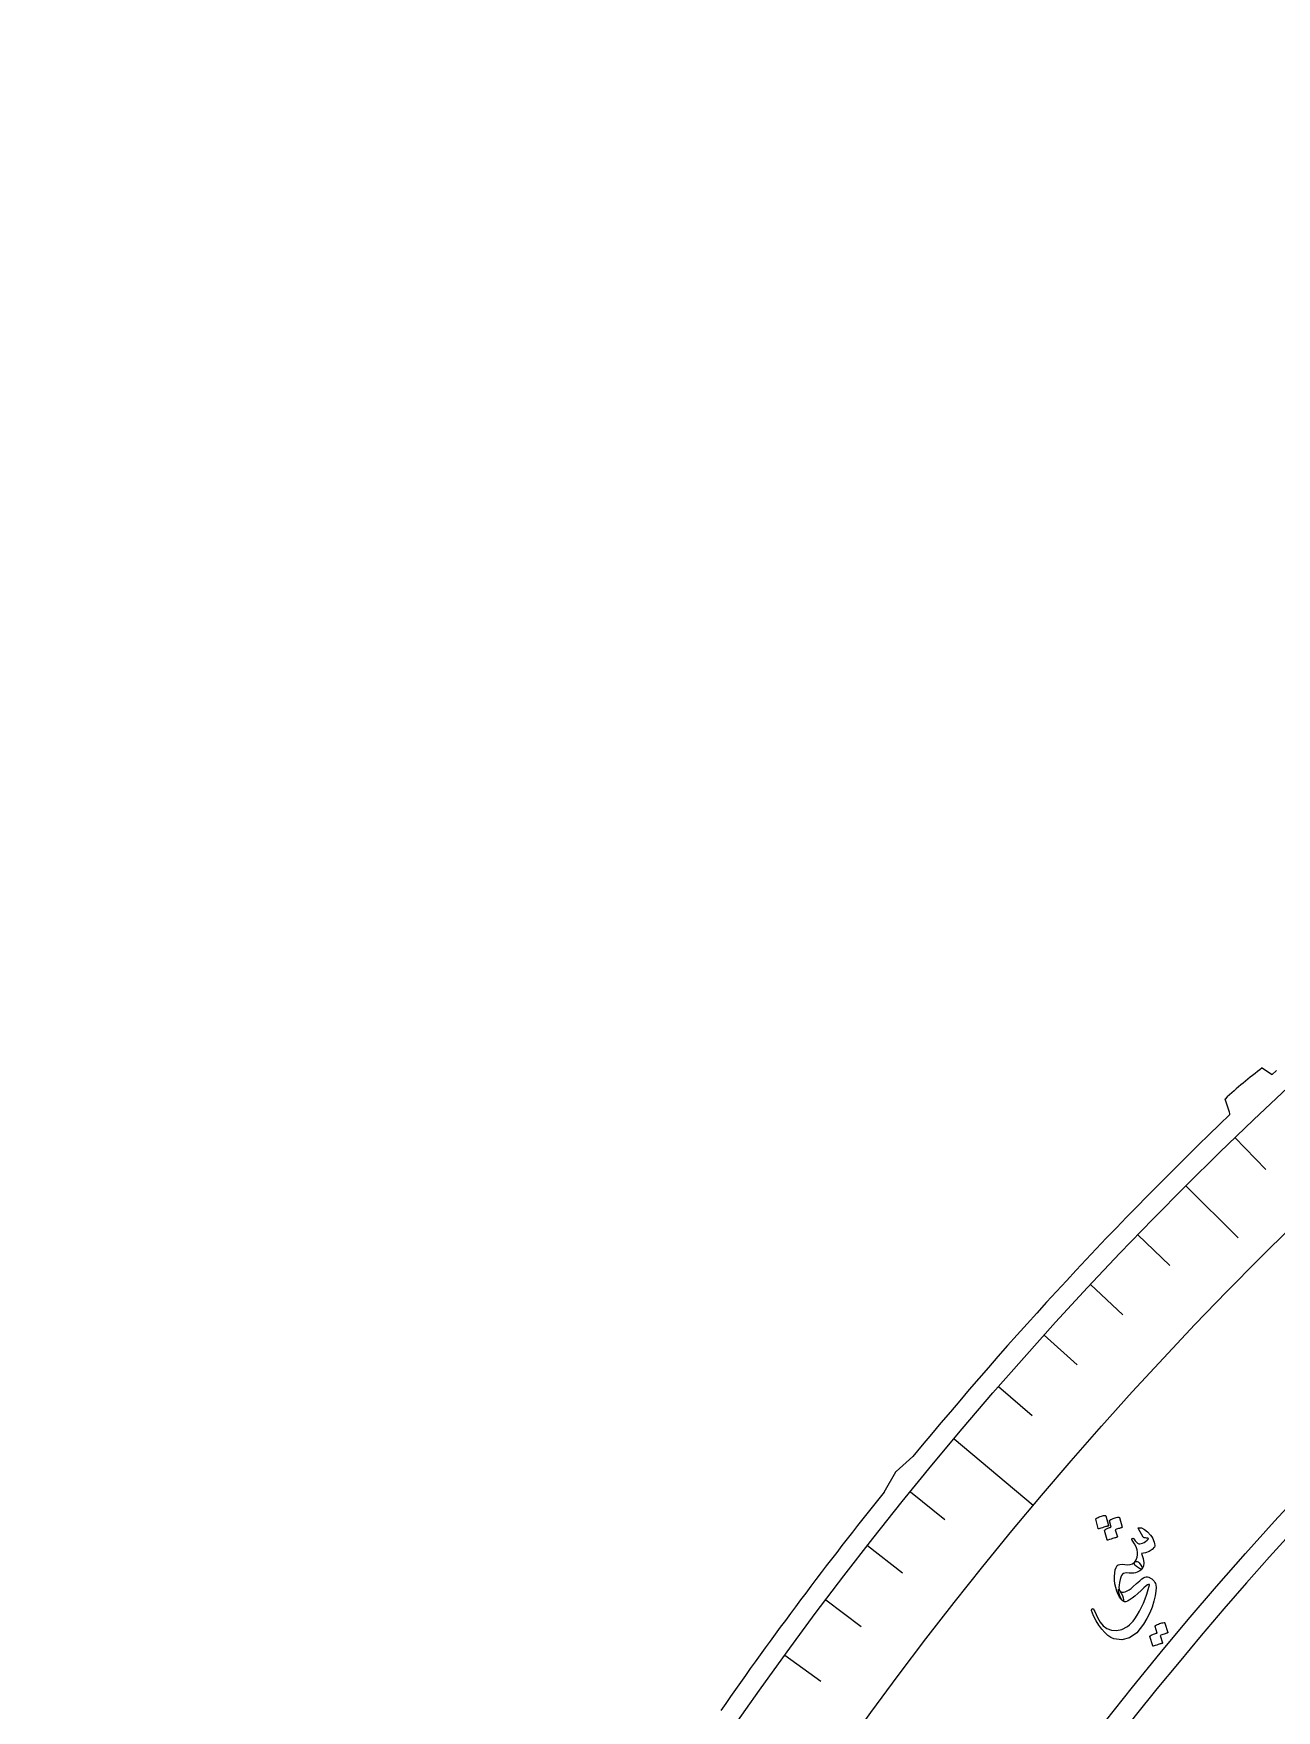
# Model space of a CAD drawing. Header units: millimetres. Extents: x -65 to 65, y -65 to 75.
# Drawn here: x -64.67 to -44.24, y 37.1 to 64.67 of the extents above; entities that cross this region are included whole.
import ezdxf

# ---------------------------------------------------------------- set-up
doc = ezdxf.new("R2010")
doc.units = ezdxf.units.MM
for name, color, linetype in [('CUT_INNER', 6, 'Continuous'), ('CUT_OUTER', 1, 'Continuous'), ('ENGRAVE', 7, 'Continuous'), ('ENGRAVE_FINE', 8, 'Continuous'), ('TEXT', 5, 'Continuous')]:
    doc.layers.add(name, color=color, linetype=linetype)

msp = doc.modelspace()

# ---------------------------------------------------------------- linework, layer by layer
at = {"layer": 'CUT_INNER'}
msp.add_arc((0.0001, -0.0002), 59.4749, 92.288724, 16.523657, dxfattribs=at)
at = {"layer": 'CUT_OUTER'}
for points in [[(-44.4723, 47.663), (-44.4693, 47.6611), (-44.3108, 47.5555)], [(-44.3108, 47.5555), (-44.2391, 47.6225)], [(-45.0119, 46.9347), (-45.0835, 47.1494), (-45.0844, 47.1529)], [(-50.6876, 40.6908), (-50.4967, 41.025), (-50.4944, 41.0285), (-50.4915, 41.0314), (-50.2135, 41.2745)]]:
    msp.add_lwpolyline(points, dxfattribs=at)
for centre, radius, start, end in [((-39.6951, 41.308), 7.9503, 126.93361, 132.67819), ((-0.0894, 0.0811), 64.8793, 133.811856, 140.585712), ((-45.1254, 46.8937), 0.1207, 2.54712, 19.84135), ((-0.1632, 0.118), 64.7987, 141.234316, 145.19859)]:
    msp.add_arc(centre, radius, start, end, dxfattribs=at)
at = {"layer": 'ENGRAVE'}
for points in [[(-45.7275, 45.7275), (-44.868, 44.868)], [(-49.5389, 41.5681), (-48.2354, 40.4743)]]:
    msp.add_lwpolyline(points, dxfattribs=at)
for radius in [64.6685, 62.9668, 59.8065]:
    msp.add_circle((0, 0), radius, dxfattribs=at)
at = {"layer": 'ENGRAVE_FINE'}
for points in [[(-44.9225, 46.5186), (-44.4159, 45.994)], [(-46.5186, 44.9225), (-45.994, 44.4159)], [(-47.2955, 44.1038), (-46.7622, 43.6064)], [(-48.0581, 43.2717), (-47.5161, 42.7837)], [(-48.8059, 42.4264), (-48.2555, 41.9479)], [(-50.2569, 40.6972), (-49.6901, 40.2382)], [(-50.9595, 39.8139), (-50.3848, 39.3649)], [(-51.6466, 38.9185), (-51.0641, 38.4796)], [(-52.3179, 38.0112), (-51.7279, 37.5825)]]:
    msp.add_lwpolyline(points, dxfattribs=at)
at = {"layer": 'TEXT'}
for points in [[(-47.2094, 40.243), (-47.2097, 40.2462), (-47.2086, 40.2495), (-47.2063, 40.253), (-47.2026, 40.2565), (-47.1858, 40.266), (-47.1688, 40.2745), (-47.1516, 40.2822), (-47.1343, 40.2889), (-47.1167, 40.2948), (-47.0987, 40.2999), (-47.0801, 40.3041), (-47.0611, 40.3074), (-47.0554, 40.3073), (-47.051, 40.306), (-47.0479, 40.3034), (-47.0463, 40.2995), (-46.9986, 40.1428), (-46.9988, 40.1387), (-47.0013, 40.1354), (-47.0061, 40.1329), (-47.0133, 40.1312), (-47.0194, 40.1296), (-47.0288, 40.127), (-47.0416, 40.1232), (-47.0576, 40.1184), (-47.0772, 40.1123), (-47.1003, 40.1047), (-47.1271, 40.0957), (-47.1575, 40.0852), (-47.1619, 40.0842), (-47.1652, 40.0846), (-47.1673, 40.0863), (-47.1682, 40.0895)], [(-46.9833, 40.2166), (-46.9835, 40.2198), (-46.9825, 40.2231), (-46.9801, 40.2266), (-46.9765, 40.2301), (-46.9597, 40.2395), (-46.9427, 40.2479), (-46.9256, 40.2555), (-46.9083, 40.2622), (-46.8907, 40.2681), (-46.8726, 40.273), (-46.8541, 40.2771), (-46.8351, 40.2804), (-46.8304, 40.2801), (-46.8266, 40.2785), (-46.8236, 40.2755), (-46.8216, 40.2711), (-46.774, 40.1144), (-46.7742, 40.1114), (-46.7765, 40.1087), (-46.7809, 40.1064), (-46.7875, 40.1043), (-46.7918, 40.103), (-46.7987, 40.101), (-46.808, 40.0982), (-46.8197, 40.0946), (-46.8338, 40.0902), (-46.8502, 40.0849), (-46.8688, 40.0786), (-46.8897, 40.0715), (-46.8539, 39.9567), (-46.8541, 39.9526), (-46.8565, 39.9494), (-46.8614, 39.9469), (-46.8685, 39.9451), (-46.8746, 39.9436), (-46.884, 39.941), (-46.8967, 39.9372), (-46.9128, 39.9324), (-46.9323, 39.9264), (-46.9553, 39.9188), (-46.982, 39.9099), (-47.0124, 39.8995), (-47.0163, 39.899), (-47.0192, 39.8999), (-47.021, 39.9019), (-47.0219, 39.9051), (-47.0635, 40.0583), (-47.0637, 40.0615), (-47.0627, 40.0648), (-47.0603, 40.0683), (-47.0567, 40.0718), (-47.0448, 40.0785), (-47.0328, 40.0848), (-47.0205, 40.0909), (-47.0081, 40.0966), (-46.9955, 40.1019), (-46.9826, 40.1065), (-46.9696, 40.1105), (-46.9563, 40.1139)], [(-46.5086, 40.0885), (-46.5121, 40.0955), (-46.5124, 40.1008), (-46.5095, 40.1041), (-46.5034, 40.1056), (-46.4566, 40.1004), (-46.4085, 40.0779), (-46.3592, 40.038), (-46.3086, 39.9808), (-46.2893, 39.9532), (-46.2729, 39.9254), (-46.2594, 39.8974), (-46.2488, 39.8693), (-46.2413, 39.8422), (-46.2376, 39.8202), (-46.2377, 39.8033), (-46.2415, 39.7913), (-46.2824, 39.7462), (-46.3319, 39.7126), (-46.39, 39.6905), (-46.4567, 39.6799), (-46.4291, 39.5983), (-46.4184, 39.5295), (-46.4246, 39.4733), (-46.4477, 39.4297), (-46.454, 39.426), (-46.4635, 39.4259), (-46.4762, 39.4294), (-46.492, 39.4365), (-46.5371, 39.4651), (-46.5655, 39.4911), (-46.5773, 39.5146), (-46.5725, 39.5356), (-46.5477, 39.5775), (-46.531, 39.6188), (-46.5222, 39.6594), (-46.5214, 39.6994), (-46.5294, 39.7416), (-46.5472, 39.7889), (-46.5746, 39.8412), (-46.6118, 39.8986), (-46.6155, 39.9063), (-46.6165, 39.9134), (-46.6146, 39.9199), (-46.61, 39.9258), (-46.6034, 39.9302), (-46.5968, 39.9307), (-46.5903, 39.9274), (-46.5838, 39.9201), (-46.561, 39.8906), (-46.5417, 39.8679), (-46.5258, 39.8521), (-46.5134, 39.8431), (-46.5013, 39.8399), (-46.4851, 39.8404), (-46.4649, 39.8446), (-46.4406, 39.8525), (-46.4143, 39.8645), (-46.3889, 39.8799), (-46.3647, 39.8985), (-46.3415, 39.9204), (-46.3414, 39.9205), (-46.3412, 39.9208), (-46.3408, 39.9212), (-46.3403, 39.9218), (-46.3408, 39.9239), (-46.3432, 39.9261), (-46.3475, 39.9285), (-46.3539, 39.9311), (-46.3631, 39.9336), (-46.3761, 39.9359), (-46.393, 39.9379), (-46.4138, 39.9395), (-46.4175, 39.9399), (-46.421, 39.9416), (-46.4243, 39.9446), (-46.4273, 39.9488)], [(-46.5713, 39.537), (-46.5503, 39.5494), (-46.531, 39.5521), (-46.5133, 39.5453), (-46.4972, 39.5288), (-46.4701, 39.4898), (-46.4526, 39.4605), (-46.4447, 39.441), (-46.4466, 39.4311), (-46.4641, 39.414), (-46.4837, 39.3986), (-46.5053, 39.385), (-46.5291, 39.3731), (-46.5549, 39.3641), (-46.5852, 39.3589), (-46.62, 39.3575), (-46.6593, 39.3599), (-46.6975, 39.3617), (-46.7291, 39.3589), (-46.7539, 39.3512), (-46.7721, 39.3388), (-46.7852, 39.3195), (-46.7975, 39.2909), (-46.809, 39.253), (-46.8196, 39.2059), (-46.8267, 39.1593), (-46.829, 39.1216), (-46.8264, 39.093), (-46.8191, 39.0733), (-46.7914, 39.029), (-46.7709, 38.9884), (-46.7577, 38.9515), (-46.7518, 38.9184), (-46.752, 38.9083), (-46.7538, 38.9024), (-46.7571, 38.9008), (-46.7619, 38.9033), (-46.7909, 38.9286), (-46.8175, 38.9637), (-46.8416, 39.0084), (-46.8632, 39.0629), (-46.8808, 39.1226), (-46.8929, 39.1827), (-46.8995, 39.2433), (-46.9006, 39.3045), (-46.8971, 39.362), (-46.8886, 39.4107), (-46.8751, 39.4504), (-46.8566, 39.4811), (-46.8393, 39.4946), (-46.8129, 39.5019), (-46.7775, 39.5031), (-46.733, 39.498), (-46.687, 39.4943), (-46.6448, 39.4995), (-46.6062, 39.5137), (-46.5713, 39.537)], [(-46.6573, 38.9124), (-46.6858, 38.8957), (-46.7122, 38.8878), (-46.7365, 38.8887), (-46.7589, 38.8984), (-46.7776, 38.9165), (-46.7952, 38.9457), (-46.8118, 38.9861), (-46.8274, 39.0378), (-46.8331, 39.0605), (-46.8365, 39.0772), (-46.8376, 39.0878), (-46.8363, 39.0924), (-46.8338, 39.0918), (-46.8301, 39.0884), (-46.8252, 39.0822), (-46.8191, 39.0733), (-46.8029, 39.0555), (-46.7818, 39.0463), (-46.7556, 39.0455), (-46.7245, 39.0532), (-46.6928, 39.0665), (-46.6611, 39.0843), (-46.6295, 39.1066), (-46.598, 39.1334), (-46.5368, 39.1897), (-46.4873, 39.2331), (-46.4495, 39.2636), (-46.4234, 39.2813), (-46.403, 39.2903), (-46.3822, 39.2948), (-46.361, 39.2949), (-46.3394, 39.2905), (-46.3284, 39.2866), (-46.3179, 39.282), (-46.308, 39.2769), (-46.2985, 39.2712), (-46.2895, 39.2648), (-46.2808, 39.2577), (-46.2725, 39.2498), (-46.2645, 39.2411), (-46.2506, 39.2244), (-46.239, 39.2065), (-46.2294, 39.1875), (-46.2221, 39.1674), (-46.2167, 39.1223), (-46.22, 39.0622), (-46.2321, 38.9872), (-46.2527, 38.8972), (-46.2822, 38.8004), (-46.3209, 38.7048), (-46.3689, 38.6102), (-46.426, 38.5168), (-46.5365, 38.3794), (-46.654, 38.294), (-46.7787, 38.2607), (-46.9109, 38.2794), (-46.959, 38.3017), (-47.0084, 38.3352), (-47.0593, 38.38), (-47.1115, 38.4361), (-47.161, 38.5013), (-47.2051, 38.5744), (-47.2439, 38.6555), (-47.2772, 38.7446), (-47.278, 38.7512), (-47.2775, 38.7571), (-47.2759, 38.7624), (-47.273, 38.7669), (-47.2688, 38.7711), (-47.264, 38.7736), (-47.2588, 38.7746), (-47.2531, 38.774), (-47.2474, 38.7704), (-47.2408, 38.761), (-47.2334, 38.746), (-47.225, 38.7252), (-47.1828, 38.6316), (-47.1361, 38.5547), (-47.0849, 38.4943), (-47.0293, 38.4505), (-46.9514, 38.4183), (-46.8688, 38.4127), (-46.7814, 38.4336), (-46.6892, 38.4809), (-46.6569, 38.5057), (-46.626, 38.5346), (-46.5964, 38.5675), (-46.5682, 38.6044), (-46.5277, 38.6663), (-46.4903, 38.7305), (-46.4561, 38.7971), (-46.4249, 38.866), (-46.3966, 38.9373), (-46.3709, 39.0113), (-46.3478, 39.0878), (-46.3273, 39.1669), (-46.3268, 39.1677), (-46.3265, 39.1686), (-46.3263, 39.1697), (-46.3263, 39.1709), (-46.328, 39.1724), (-46.3314, 39.1733), (-46.3365, 39.1737), (-46.3433, 39.1734), (-46.3565, 39.1666), (-46.3811, 39.1476), (-46.4169, 39.1162), (-46.4639, 39.0725), (-46.5159, 39.0246), (-46.5655, 38.9819), (-46.6126, 38.9445), (-46.6573, 38.9124)], [(-46.2318, 38.4832), (-46.2321, 38.4863), (-46.2311, 38.4896), (-46.2289, 38.493), (-46.2254, 38.4965), (-46.209, 38.5057), (-46.1925, 38.514), (-46.1757, 38.5215), (-46.1588, 38.5281), (-46.1416, 38.5338), (-46.1239, 38.5387), (-46.1057, 38.5427), (-46.087, 38.5459), (-46.0824, 38.5457), (-46.0785, 38.5441), (-46.0755, 38.5411), (-46.0733, 38.5368), (-46.0221, 38.3827), (-46.0222, 38.3797), (-46.0244, 38.3771), (-46.0287, 38.3747), (-46.0351, 38.3727), (-46.0402, 38.3719), (-46.0478, 38.3699), (-46.0579, 38.3669), (-46.0705, 38.3628), (-46.0859, 38.3577), (-46.104, 38.3514), (-46.125, 38.344), (-46.1489, 38.3354), (-46.1095, 38.2149), (-46.109, 38.2104), (-46.1109, 38.2069), (-46.1153, 38.2042), (-46.1222, 38.2024), (-46.1282, 38.2009), (-46.1375, 38.1983), (-46.1499, 38.1946), (-46.1657, 38.1899), (-46.1848, 38.1839), (-46.2074, 38.1765), (-46.2335, 38.1677), (-46.2632, 38.1574), (-46.2671, 38.157), (-46.27, 38.1578), (-46.2719, 38.1598), (-46.2728, 38.163), (-46.3195, 38.3148), (-46.3198, 38.318), (-46.3189, 38.3213), (-46.3167, 38.3246), (-46.3132, 38.3281), (-46.2998, 38.3365), (-46.2862, 38.344), (-46.2722, 38.3506), (-46.2579, 38.3564), (-46.2433, 38.3614), (-46.2286, 38.3657), (-46.2137, 38.3693), (-46.1987, 38.3722)]]:
    msp.add_lwpolyline(points, close=True, dxfattribs=at)

doc.saveas('drawing.dxf')
